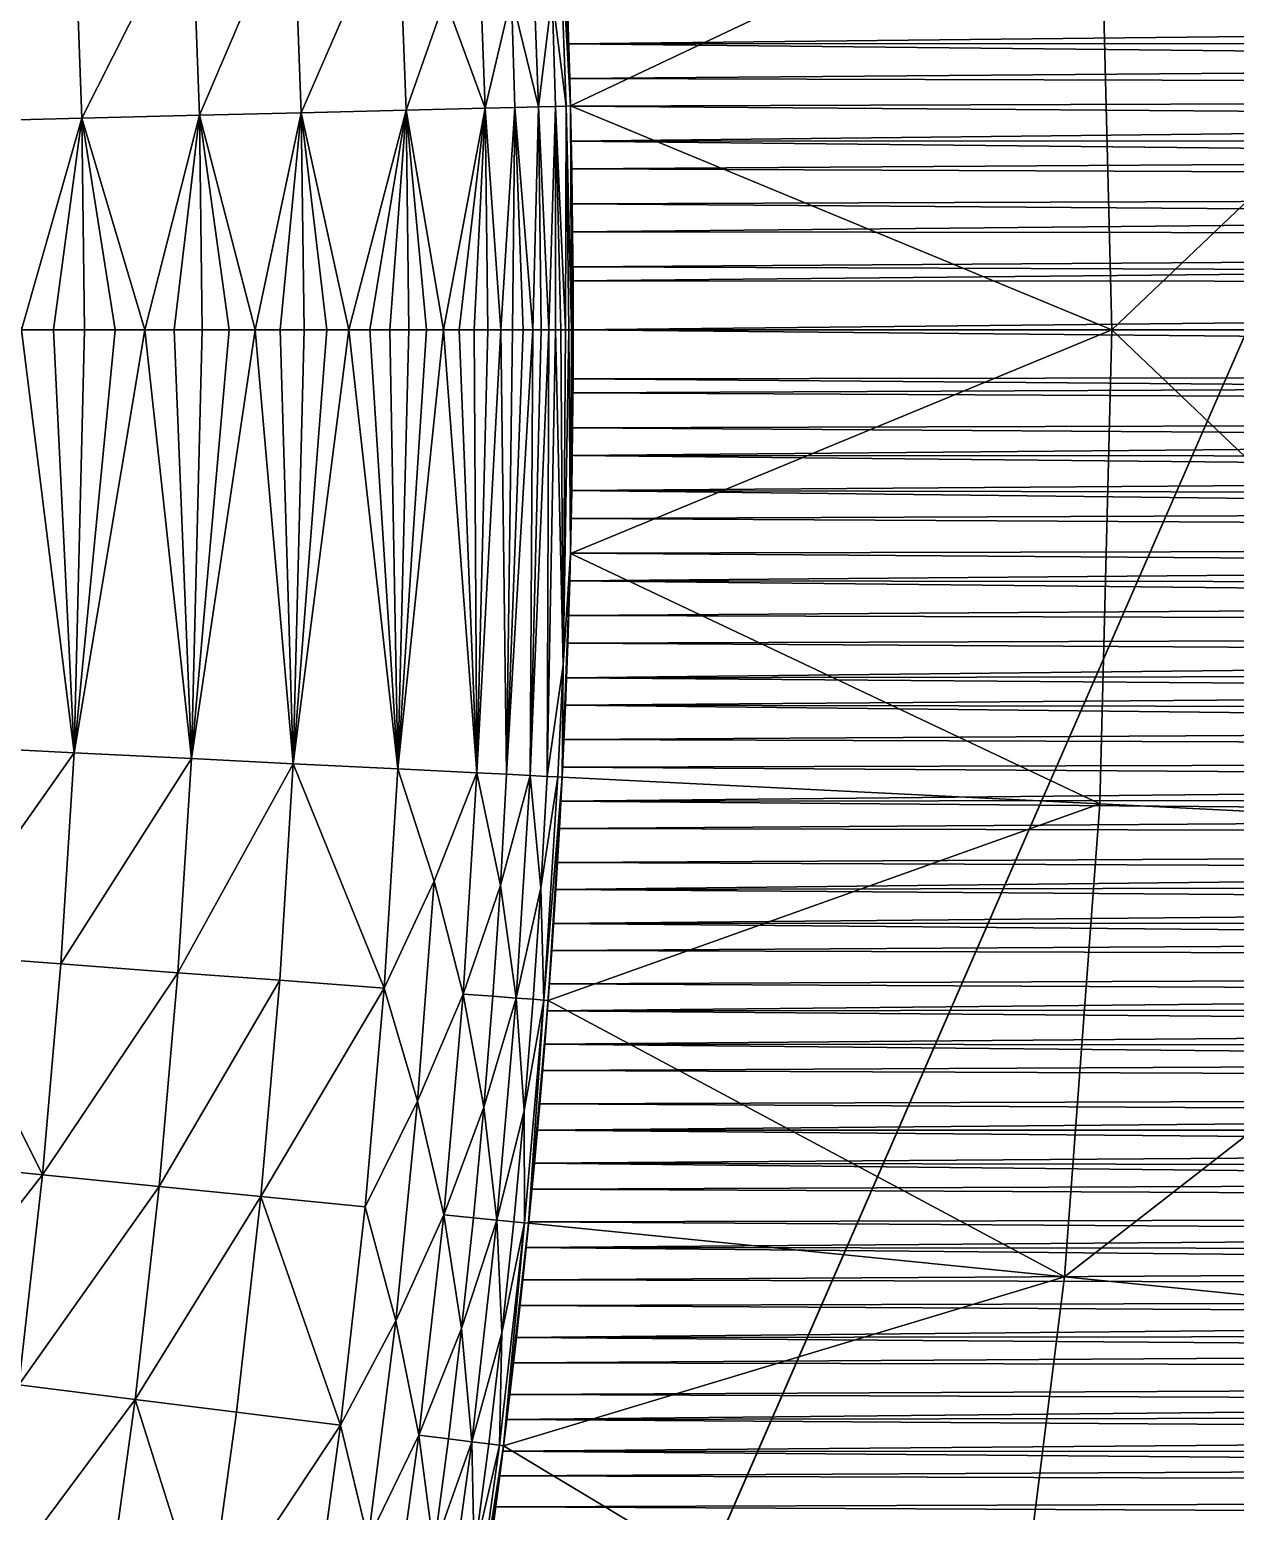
# Model space of a CAD drawing. Header units: millimetres. Extents: x -3250 to 5350, y -3250 to 3250.
# Drawn here: x 2348.6 to 2684.4, y -329.2 to 83.6 of the extents above; entities that cross this region are included whole.
import ezdxf

# ---------------------------------------------------------------- set-up
doc = ezdxf.new("R2010")
doc.units = ezdxf.units.MM
doc.header["$MEASUREMENT"] = 0
doc.layers.add('MESH_3D', color=2, linetype='CONTINUOUS')

msp = doc.modelspace()

# ---------------------------------------------------------------- linework, layer by layer
at = {"layer": 'MESH_3D'}
for points in [[(2150.48, 2436.79, 32500), (-2326.57, -2269.27, 32500), (3105.61, 957.95, 32500)], [(3105.61, 957.95, 32500), (-2326.57, -2269.27, 32500), (-1962.36, -2590.68, 32500)], [(3105.61, 957.95, 32500), (-1962.36, -2590.68, 32500), (-1625, -2814.58, 32500)], [(3105.61, 957.95, 32500), (-1625, -2814.58, 32500), (-723.19, -3168.52, 32500)], [(3105.61, 957.95, 32500), (-723.19, -3168.52, 32500), (1410.12, -2928.15, 32500)], [(3105.61, 957.95, 32500), (1410.12, -2928.15, 32500), (2382.42, -2210.56, 32500)], [(3105.61, 957.95, 32500), (2382.42, -2210.56, 32500), (3185.56, -643.97, 32500)], [(2796.52, 139.57, 24400), (2650, 0, 24200), (2646.71, 132.09, 24200)], [(2796.52, 139.57, 24400), (2800, 0, 24400), (2650, 0, 24200)], [(2646.71, 132.09, 24200), (2499.22, 62.33, 24000), (2496.89, 124.61, 24000)], [(2646.71, 132.09, 24200), (2650, 0, 24200), (2499.22, 62.33, 24000)], [(2482.82, 92.9, -138.74), (2488.03, 124.17, -105.25), (2490.35, 62.11, -105.25)], [(2494.11, 93.32, -71.93), (2490.35, 62.11, -105.25), (2488.03, 124.17, -105.25)], [(2494.11, 93.32, -71.93), (2495.71, 124.56, -38.42), (2498.04, 62.3, -38.42)], [(2495.71, 124.56, -38.42), (2496.89, 124.61), (2499.22, 62.33)], [(2495.71, 124.56, -38.42), (2499.22, 62.33), (2498.04, 62.3, -38.42)], [(2496.89, 124.61), (2498.47, 87.31, 404.78), (2499.22, 62.33)], [(2496.89, 124.61, 24000), (2499.22, 62.33, 24000), (2498.12, 96.94, 1994.11)], [(2422.02, 120.88, -303.82), (2395.88, 59.75, -355.73), (2393.65, 119.46, -355.73)], [(2422.02, 120.88, -303.82), (2424.28, 60.46, -303.82), (2395.88, 59.75, -355.73)], [(2451.17, 122.33, -238.11), (2424.28, 60.46, -303.82), (2422.02, 120.88, -303.82)], [(2451.17, 122.33, -238.11), (2453.46, 61.19, -238.11), (2424.28, 60.46, -303.82)], [(2464.34, 92.21, -205.25), (2453.46, 61.19, -238.11), (2451.17, 122.33, -238.11)], [(2464.34, 92.21, -205.25), (2473.18, 123.43, -171.85), (2475.49, 61.73, -171.85)], [(2482.82, 92.9, -138.74), (2475.49, 61.73, -171.85), (2473.18, 123.43, -171.85)], [(2360.99, 117.83, -406.77), (2327.22, 58.04, -455.71), (2325.05, 116.04, -455.71)], [(2360.99, 117.83, -406.77), (2363.19, 58.93, -406.77), (2327.22, 58.04, -455.71)], [(2393.65, 119.46, -355.73), (2363.19, 58.93, -406.77), (2360.99, 117.83, -406.77)], [(2393.65, 119.46, -355.73), (2395.88, 59.75, -355.73), (2363.19, 58.93, -406.77)], [(2499.22, 62.33, 24000), (2498.73, 79.62, 1996.03), (2498.12, 96.94, 1994.11)], [(3755.46, 93.33, 1994.54), (2498.12, 96.94, 1994.11), (2498.73, 79.62, 1996.03)], [(2464.34, 92.21, -205.25), (2475.49, 61.73, -171.85), (2453.46, 61.19, -238.11)], [(2482.82, 92.9, -138.74), (2483.78, 61.94, -138.74), (2475.49, 61.73, -171.85)], [(2482.82, 92.9, -138.74), (2490.35, 62.11, -105.25), (2483.78, 61.94, -138.74)], [(2494.11, 93.32, -71.93), (2495.08, 62.22, -71.93), (2490.35, 62.11, -105.25)], [(2494.11, 93.32, -71.93), (2498.04, 62.3, -38.42), (2495.08, 62.22, -71.93)], [(3755.46, 93.33, 405.46), (3754, 79.88, 404), (2498.47, 87.31, 404.78)], [(3754, 79.88, 1996), (3755.46, 93.33, 1994.54), (2498.73, 79.62, 1996.03)], [(2498.47, 87.31, 404.78), (2499.02, 69.96, 403.06), (2499.22, 62.33)], [(3754, 79.88, 404), (2499.02, 69.96, 403.06), (2498.47, 87.31, 404.78)], [(3752.76, 66.41, 1997.24), (3754, 79.88, 1996), (2498.73, 79.62, 1996.03)], [(2499.22, 62.33, 24000), (2499.23, 62.23, 1997.58), (2498.73, 79.62, 1996.03)], [(3752.76, 66.41, 1997.24), (2498.73, 79.62, 1996.03), (2499.23, 62.23, 1997.58)], [(3754, 79.88, 404), (3752.76, 66.41, 402.76), (2499.02, 69.96, 403.06)], [(2499.02, 69.96, 403.06), (2499.45, 52.54, 401.73), (2499.22, 62.33)], [(3752.76, 66.41, 402.76), (2499.45, 52.54, 401.73), (2499.02, 69.96, 403.06)], [(3751.75, 52.91, 1998.25), (3752.76, 66.41, 1997.24), (2499.23, 62.23, 1997.58)], [(3752.76, 66.41, 402.76), (3751.75, 52.91, 401.75), (2499.45, 52.54, 401.73)], [(2483.78, 61.94, -138.74), (2479.81, 0, -158.54), (2475.49, 61.73, -171.85)], [(2483.78, 61.94, -138.74), (2483.06, 0, -145.28), (2479.81, 0, -158.54)], [(2483.78, 61.94, -138.74), (2486.03, 0, -131.96), (2483.06, 0, -145.28)], [(2483.78, 61.94, -138.74), (2490.35, 62.11, -105.25), (2488.72, 0, -118.61)], [(2483.78, 61.94, -138.74), (2488.72, 0, -118.61), (2486.03, 0, -131.96)], [(2490.35, 62.11, -105.25), (2491.12, 0, -105.25), (2488.72, 0, -118.61)], [(2495.08, 62.22, -71.93), (2493.24, 0, -91.84), (2490.35, 62.11, -105.25)], [(2490.35, 62.11, -105.25), (2493.24, 0, -91.84), (2491.12, 0, -105.25)], [(2495.08, 62.22, -71.93), (2495.07, 0, -78.47), (2493.24, 0, -91.84)], [(2495.08, 62.22, -71.93), (2496.6, 0, -65.14), (2495.07, 0, -78.47)], [(2495.08, 62.22, -71.93), (2498.04, 62.3, -38.42), (2497.85, 0, -51.79)], [(2495.08, 62.22, -71.93), (2497.85, 0, -51.79), (2496.6, 0, -65.14)], [(2498.04, 62.3, -38.42), (2498.82, 0, -38.42), (2497.85, 0, -51.79)], [(2498.04, 62.3, -38.42), (2499.22, 62.33), (2499.5, 0, -25.02)], [(2498.04, 62.3, -38.42), (2499.5, 0, -25.02), (2498.82, 0, -38.42)], [(2499.22, 62.33), (2499.88, 0, -12.51), (2499.5, 0, -25.02)], [(2499.22, 62.33), (2500, 0), (2499.88, 0, -12.51)], [(2499.22, 62.33), (2499.75, 35.07, 400.77), (2500, 0)], [(2499.22, 62.33), (2499.45, 52.54, 401.73), (2499.75, 35.07, 400.77)], [(2499.22, 62.33, 24000), (2499.6, 44.79, 1998.75), (2499.23, 62.23, 1997.58)], [(2499.22, 62.33, 24000), (2499.85, 27.3, 1999.53), (2499.6, 44.79, 1998.75)], [(2499.22, 62.33, 24000), (2500, 0, 24000), (2499.85, 27.3, 1999.53)], [(2650, 0, 24200), (2500, 0, 24000), (2499.22, 62.33, 24000)], [(3751.75, 52.91, 1998.25), (2499.23, 62.23, 1997.58), (2499.6, 44.79, 1998.75)], [(2363.19, 58.93, -406.77), (2346.31, 0, -431.52), (2327.22, 58.04, -455.71)], [(2363.19, 58.93, -406.77), (2355.22, 0, -419.21), (2346.31, 0, -431.52)], [(2363.19, 58.93, -406.77), (2363.93, 0, -406.77), (2355.22, 0, -419.21)], [(2395.88, 59.75, -355.73), (2380.74, 0, -381.47), (2363.19, 58.93, -406.77)], [(2363.19, 58.93, -406.77), (2372.44, 0, -394.19), (2363.93, 0, -406.77)], [(2363.19, 58.93, -406.77), (2380.74, 0, -381.47), (2372.44, 0, -394.19)], [(2395.88, 59.75, -355.73), (2388.83, 0, -368.61), (2380.74, 0, -381.47)], [(2395.88, 59.75, -355.73), (2396.63, 0, -355.73), (2388.83, 0, -368.61)], [(2424.28, 60.46, -303.82), (2411.43, 0, -329.78), (2395.88, 59.75, -355.73)], [(2395.88, 59.75, -355.73), (2404.14, 0, -342.82), (2396.63, 0, -355.73)], [(2395.88, 59.75, -355.73), (2411.43, 0, -329.78), (2404.14, 0, -342.82)], [(2424.28, 60.46, -303.82), (2418.39, 0, -316.78), (2411.43, 0, -329.78)], [(2424.28, 60.46, -303.82), (2425.03, 0, -303.82), (2418.39, 0, -316.78)], [(2453.46, 61.19, -238.11), (2437.55, 0, -277.64), (2424.28, 60.46, -303.82)], [(2424.28, 60.46, -303.82), (2431.43, 0, -290.74), (2425.03, 0, -303.82)], [(2424.28, 60.46, -303.82), (2437.55, 0, -277.64), (2431.43, 0, -290.74)], [(2453.46, 61.19, -238.11), (2443.38, 0, -264.52), (2437.55, 0, -277.64)], [(2453.46, 61.19, -238.11), (2448.96, 0, -251.29), (2443.38, 0, -264.52)], [(2453.46, 61.19, -238.11), (2454.23, 0, -238.11), (2448.96, 0, -251.29)], [(2475.49, 61.73, -171.85), (2463.87, 0, -211.73), (2453.46, 61.19, -238.11)], [(2453.46, 61.19, -238.11), (2459.18, 0, -224.97), (2454.23, 0, -238.11)], [(2453.46, 61.19, -238.11), (2463.87, 0, -211.73), (2459.18, 0, -224.97)], [(2475.49, 61.73, -171.85), (2468.28, 0, -198.48), (2463.87, 0, -211.73)], [(2475.49, 61.73, -171.85), (2472.41, 0, -185.21), (2468.28, 0, -198.48)], [(2475.49, 61.73, -171.85), (2476.26, 0, -171.85), (2472.41, 0, -185.21)], [(2475.49, 61.73, -171.85), (2479.81, 0, -158.54), (2476.26, 0, -171.85)], [(3751.75, 52.91, 401.75), (3750.97, 39.41, 400.97), (2499.45, 52.54, 401.73)], [(3750.97, 39.41, 400.97), (2499.75, 35.07, 400.77), (2499.45, 52.54, 401.73)], [(3750.97, 39.41, 1999.03), (3751.75, 52.91, 1998.25), (2499.6, 44.79, 1998.75)], [(3750.97, 39.41, 1999.03), (2499.6, 44.79, 1998.75), (2499.85, 27.3, 1999.53)], [(3750.97, 39.41, 400.97), (3750.42, 25.89, 400.42), (2499.75, 35.07, 400.77)], [(3750.42, 25.89, 1999.58), (3750.97, 39.41, 1999.03), (2499.85, 27.3, 1999.53)], [(2499.75, 35.07, 400.77), (2499.94, 17.55, 400.19), (2500, 0)], [(3750.42, 25.89, 400.42), (2499.94, 17.55, 400.19), (2499.75, 35.07, 400.77)], [(2500, 0, 24000), (2499.96, 13.66, 1999.88), (2499.85, 27.3, 1999.53)], [(3750.42, 25.89, 1999.58), (2499.85, 27.3, 1999.53), (2499.96, 13.66, 1999.88)], [(3750.42, 25.89, 400.42), (3750.1, 12.95, 400.1), (2499.94, 17.55, 400.19)], [(3750.1, 12.95, 1999.9), (3750.42, 25.89, 1999.58), (2499.96, 13.66, 1999.88)], [(2499.94, 17.55, 400.19), (2500, 0, 400), (2500, 0)], [(3750.1, 12.95, 400.1), (2500, 0, 400), (2499.94, 17.55, 400.19)], [(2500, 0, 24000), (2500, 0, 2000), (2499.96, 13.66, 1999.88)], [(3750.1, 12.95, 1999.9), (2499.96, 13.66, 1999.88), (2500, 0, 2000)], [(3750.1, 12.95, 400.1), (3750, 0, 400), (2500, 0, 400)], [(3750, 0, 2000), (3750.1, 12.95, 1999.9), (2500, 0, 2000)], [(2360.99, -117.83, -406.77), (2325.05, -116.04, -455.71), (2346.31, 0, -431.52)], [(2360.99, -117.83, -406.77), (2346.31, 0, -431.52), (2355.22, 0, -419.21)], [(2360.99, -117.83, -406.77), (2355.22, 0, -419.21), (2363.93, 0, -406.77)], [(2360.99, -117.83, -406.77), (2363.93, 0, -406.77), (2372.44, 0, -394.19)], [(2360.99, -117.83, -406.77), (2372.44, 0, -394.19), (2380.74, 0, -381.47)], [(2393.65, -119.46, -355.73), (2360.99, -117.83, -406.77), (2380.74, 0, -381.47)], [(2393.65, -119.46, -355.73), (2380.74, 0, -381.47), (2388.83, 0, -368.61)], [(2393.65, -119.46, -355.73), (2388.83, 0, -368.61), (2396.63, 0, -355.73)], [(2393.65, -119.46, -355.73), (2396.63, 0, -355.73), (2404.14, 0, -342.82)], [(2393.65, -119.46, -355.73), (2404.14, 0, -342.82), (2411.43, 0, -329.78)], [(2422.02, -120.88, -303.82), (2393.65, -119.46, -355.73), (2411.43, 0, -329.78)], [(2422.02, -120.88, -303.82), (2411.43, 0, -329.78), (2418.39, 0, -316.78)], [(2422.02, -120.88, -303.82), (2418.39, 0, -316.78), (2425.03, 0, -303.82)], [(2422.02, -120.88, -303.82), (2425.03, 0, -303.82), (2431.43, 0, -290.74)], [(2422.02, -120.88, -303.82), (2431.43, 0, -290.74), (2437.55, 0, -277.64)], [(2451.17, -122.33, -238.11), (2422.02, -120.88, -303.82), (2437.55, 0, -277.64)], [(2451.17, -122.33, -238.11), (2437.55, 0, -277.64), (2443.38, 0, -264.52)], [(2451.17, -122.33, -238.11), (2443.38, 0, -264.52), (2448.96, 0, -251.29)], [(2451.17, -122.33, -238.11), (2448.96, 0, -251.29), (2454.23, 0, -238.11)], [(2451.17, -122.33, -238.11), (2454.23, 0, -238.11), (2459.18, 0, -224.97)], [(2451.17, -122.33, -238.11), (2459.18, 0, -224.97), (2463.87, 0, -211.73)], [(2473.18, -123.43, -171.85), (2451.17, -122.33, -238.11), (2463.87, 0, -211.73)], [(2473.18, -123.43, -171.85), (2463.87, 0, -211.73), (2468.28, 0, -198.48)], [(2473.18, -123.43, -171.85), (2468.28, 0, -198.48), (2472.41, 0, -185.21)], [(2473.18, -123.43, -171.85), (2472.41, 0, -185.21), (2476.26, 0, -171.85)], [(2473.18, -123.43, -171.85), (2476.26, 0, -171.85), (2479.81, 0, -158.54)], [(2481.46, -123.84, -138.74), (2473.18, -123.43, -171.85), (2479.81, 0, -158.54)], [(2481.46, -123.84, -138.74), (2479.81, 0, -158.54), (2483.06, 0, -145.28)], [(2481.46, -123.84, -138.74), (2488.72, 0, -118.61), (2488.03, -124.17, -105.25)], [(2481.46, -123.84, -138.74), (2483.06, 0, -145.28), (2486.03, 0, -131.96)], [(2481.46, -123.84, -138.74), (2486.03, 0, -131.96), (2488.72, 0, -118.61)], [(2488.03, -124.17, -105.25), (2488.72, 0, -118.61), (2491.12, 0, -105.25)], [(2488.03, -124.17, -105.25), (2491.12, 0, -105.25), (2493.24, 0, -91.84)], [(2492.75, -124.41, -71.93), (2488.03, -124.17, -105.25), (2493.24, 0, -91.84)], [(2492.75, -124.41, -71.93), (2493.24, 0, -91.84), (2495.07, 0, -78.47)], [(2497.21, -93.44, -36.03), (2492.75, -124.41, -71.93), (2495.07, 0, -78.47)], [(2497.21, -93.44, -36.03), (2495.07, 0, -78.47), (2496.6, 0, -65.14)], [(2497.21, -93.44, -36.03), (2496.6, 0, -65.14), (2497.85, 0, -51.79)], [(2497.21, -93.44, -36.03), (2497.85, 0, -51.79), (2498.82, 0, -38.42)], [(2497.21, -93.44, -36.03), (2498.82, 0, -38.42), (2499.22, -62.33)], [(2499.5, 0, -25.02), (2499.22, -62.33), (2498.82, 0, -38.42)], [(2499.88, 0, -12.51), (2499.22, -62.33), (2499.5, 0, -25.02)], [(2500, 0), (2499.22, -62.33), (2499.88, 0, -12.51)], [(2500, 0), (2499.85, -27.29, 400.47), (2499.22, -62.33)], [(2500, 0, 24000), (2499.22, -62.33, 24000), (2499.75, -35.07, 1999.23)], [(2650, 0, 24200), (2499.22, -62.33, 24000), (2500, 0, 24000)], [(2646.71, -132.09, 24200), (2499.22, -62.33, 24000), (2650, 0, 24200)], [(2500, 0, 24000), (2499.75, -35.07, 1999.23), (2499.94, -17.55, 1999.81)], [(2500, 0), (2499.96, -13.66, 400.12), (2499.85, -27.29, 400.47)], [(2500, 0, 24000), (2499.94, -17.55, 1999.81), (2500, 0, 2000)], [(3750.09, -11.89, 1999.91), (2500, 0, 2000), (2499.94, -17.55, 1999.81)], [(2500, 0, 400), (2499.96, -13.66, 400.12), (2500, 0)], [(3750.09, -11.89, 400.09), (2499.96, -13.66, 400.12), (2500, 0, 400)], [(3750.09, -11.89, 1999.91), (3750, 0, 2000), (2500, 0, 2000)], [(3750, 0, 400), (3750.09, -11.89, 400.09), (2500, 0, 400)], [(2796.52, -139.57, 24400), (2646.71, -132.09, 24200), (2650, 0, 24200)], [(2796.52, -139.57, 24400), (2650, 0, 24200), (2800, 0, 24400)], [(3750.35, -23.78, 1999.65), (3750.09, -11.89, 1999.91), (2499.94, -17.55, 1999.81)], [(3750.09, -11.89, 400.09), (3750.35, -23.78, 400.35), (2499.96, -13.66, 400.12)], [(3750.35, -23.78, 400.35), (2499.85, -27.29, 400.47), (2499.96, -13.66, 400.12)], [(3750.35, -23.78, 1999.65), (2499.94, -17.55, 1999.81), (2499.75, -35.07, 1999.23)], [(3750.8, -35.66, 1999.2), (3750.35, -23.78, 1999.65), (2499.75, -35.07, 1999.23)], [(3750.35, -23.78, 400.35), (3750.8, -35.66, 400.8), (2499.85, -27.29, 400.47)], [(2499.85, -27.29, 400.47), (2499.6, -44.79, 401.25), (2499.22, -62.33)], [(3750.8, -35.66, 400.8), (2499.6, -44.79, 401.25), (2499.85, -27.29, 400.47)], [(2499.22, -62.33, 24000), (2499.45, -52.54, 1998.27), (2499.75, -35.07, 1999.23)], [(3751.41, -47.54, 1998.59), (2499.75, -35.07, 1999.23), (2499.45, -52.54, 1998.27)], [(3750.8, -35.66, 400.8), (3751.41, -47.54, 401.41), (2499.6, -44.79, 401.25)], [(3751.41, -47.54, 1998.59), (3750.8, -35.66, 1999.2), (2499.75, -35.07, 1999.23)], [(2499.6, -44.79, 401.25), (2499.23, -62.23, 402.42), (2499.22, -62.33)], [(3752.21, -59.41, 402.21), (2499.23, -62.23, 402.42), (2499.6, -44.79, 401.25)], [(3751.41, -47.54, 401.41), (3752.21, -59.41, 402.21), (2499.6, -44.79, 401.25)], [(3752.21, -59.41, 1997.79), (3751.41, -47.54, 1998.59), (2499.45, -52.54, 1998.27)], [(2499.22, -62.33, 24000), (2499.02, -69.96, 1996.94), (2499.45, -52.54, 1998.27)], [(3752.21, -59.41, 1997.79), (2499.45, -52.54, 1998.27), (2499.02, -69.96, 1996.94)], [(3753.18, -71.26, 1996.82), (3752.21, -59.41, 1997.79), (2499.02, -69.96, 1996.94)], [(3752.21, -59.41, 402.21), (3753.18, -71.26, 403.18), (2499.23, -62.23, 402.42)], [(2497.21, -93.44, -36.03), (2499.22, -62.33), (2496.89, -124.61)], [(2499.22, -62.33), (2498.12, -96.93, 405.89), (2496.89, -124.61)], [(2499.22, -62.33, 24000), (2496.89, -124.61, 24000), (2498.47, -87.31, 1995.22)], [(2646.71, -132.09, 24200), (2496.89, -124.61, 24000), (2499.22, -62.33, 24000)], [(2499.22, -62.33), (2498.73, -79.61, 403.97), (2498.12, -96.93, 405.89)], [(2499.22, -62.33, 24000), (2498.47, -87.31, 1995.22), (2499.02, -69.96, 1996.94)], [(2499.23, -62.23, 402.42), (2498.73, -79.61, 403.97), (2499.22, -62.33)], [(3753.18, -71.26, 403.18), (2498.73, -79.61, 403.97), (2499.23, -62.23, 402.42)], [(3754.33, -83.09, 1995.67), (2499.02, -69.96, 1996.94), (2498.47, -87.31, 1995.22)], [(3754.33, -83.09, 1995.67), (3753.18, -71.26, 1996.82), (2499.02, -69.96, 1996.94)], [(3753.18, -71.26, 403.18), (3754.33, -83.09, 404.33), (2498.73, -79.61, 403.97)], [(3754.33, -83.09, 404.33), (2498.12, -96.93, 405.89), (2498.73, -79.61, 403.97)], [(3754.33, -83.09, 404.33), (3755.65, -94.91, 405.65), (2498.12, -96.93, 405.89)], [(3755.65, -94.91, 1994.35), (3754.33, -83.09, 1995.67), (2498.47, -87.31, 1995.22)], [(2496.89, -124.61, 24000), (2497.81, -104.6, 1993.13), (2498.47, -87.31, 1995.22)], [(3755.65, -94.91, 1994.35), (2498.47, -87.31, 1995.22), (2497.81, -104.6, 1993.13)], [(2497.21, -93.44, -36.03), (2495.71, -124.56, -38.42), (2492.75, -124.41, -71.93)], [(2497.21, -93.44, -36.03), (2496.89, -124.61), (2495.71, -124.56, -38.42)], [(3757.15, -106.71, 1992.85), (3755.65, -94.91, 1994.35), (2497.81, -104.6, 1993.13)], [(3755.65, -94.91, 405.65), (3757.15, -106.71, 407.15), (2498.12, -96.93, 405.89)], [(2498.12, -96.93, 405.89), (2497.39, -114.18, 408.19), (2496.89, -124.61)], [(3757.15, -106.71, 407.15), (2497.39, -114.18, 408.19), (2498.12, -96.93, 405.89)], [(2496.89, -124.61, 24000), (2497.03, -121.81, 1990.67), (2497.81, -104.6, 1993.13)], [(3758.82, -118.48, 1991.18), (2497.81, -104.6, 1993.13), (2497.03, -121.81, 1990.67)], [(3757.15, -106.71, 407.15), (3758.82, -118.48, 408.82), (2497.39, -114.18, 408.19)], [(3758.82, -118.48, 1991.18), (3757.15, -106.71, 1992.85), (2497.81, -104.6, 1993.13)], [(2497.39, -114.18, 408.19), (2496.55, -131.34, 410.86), (2496.89, -124.61)], [(3758.82, -118.48, 408.82), (2496.55, -131.34, 410.86), (2497.39, -114.18, 408.19)], [(2360.99, -117.83, -406.77), (2321.43, -173.97, -455.71), (2325.05, -116.04, -455.71)], [(2360.99, -117.83, -406.77), (2357.32, -176.66, -406.77), (2321.43, -173.97, -455.71)], [(2393.65, -119.46, -355.73), (2357.32, -176.66, -406.77), (2360.99, -117.83, -406.77)], [(2393.65, -119.46, -355.73), (2389.93, -179.1, -355.73), (2357.32, -176.66, -406.77)], [(2422.02, -120.88, -303.82), (2389.93, -179.1, -355.73), (2393.65, -119.46, -355.73)], [(3758.82, -118.48, 408.82), (3760.67, -130.23, 410.67), (2496.55, -131.34, 410.86)], [(3760.67, -130.23, 1989.33), (3758.82, -118.48, 1991.18), (2497.03, -121.81, 1990.67)], [(2422.02, -120.88, -303.82), (2418.25, -181.22, -303.82), (2389.93, -179.1, -355.73)], [(2447.36, -183.4, -238.11), (2418.25, -181.22, -303.82), (2422.02, -120.88, -303.82)], [(2451.17, -122.33, -238.11), (2447.36, -183.4, -238.11), (2422.02, -120.88, -303.82)], [(2461.28, -153.62, -205.25), (2447.36, -183.4, -238.11), (2451.17, -122.33, -238.11)], [(2461.28, -153.62, -205.25), (2451.17, -122.33, -238.11), (2473.18, -123.43, -171.85)], [(2461.28, -153.62, -205.25), (2473.18, -123.43, -171.85), (2469.34, -185.05, -171.85)], [(2479.73, -154.77, -138.74), (2469.34, -185.05, -171.85), (2473.18, -123.43, -171.85)], [(2481.46, -123.84, -138.74), (2479.73, -154.77, -138.74), (2473.18, -123.43, -171.85)], [(2496.89, -124.61, 24000), (2496.14, -138.93, 1987.84), (2497.03, -121.81, 1990.67)], [(3760.67, -130.23, 1989.33), (2497.03, -121.81, 1990.67), (2496.14, -138.93, 1987.84)], [(2481.46, -123.84, -138.74), (2488.03, -124.17, -105.25), (2479.73, -154.77, -138.74)], [(2479.73, -154.77, -138.74), (2488.03, -124.17, -105.25), (2484.16, -186.16, -105.25)], [(2491.01, -155.47, -71.93), (2484.16, -186.16, -105.25), (2488.03, -124.17, -105.25)], [(2492.75, -124.41, -71.93), (2491.01, -155.47, -71.93), (2488.03, -124.17, -105.25)], [(2492.75, -124.41, -71.93), (2495.71, -124.56, -38.42), (2491.01, -155.47, -71.93)], [(2491.01, -155.47, -71.93), (2495.71, -124.56, -38.42), (2491.83, -186.74, -38.42)], [(2495.71, -124.56, -38.42), (2496.89, -124.61), (2491.83, -186.74, -38.42)], [(2491.83, -186.74, -38.42), (2496.89, -124.61), (2493.01, -186.83)], [(2496.89, -124.61), (2495.59, -148.41, 413.89), (2493.01, -186.83)], [(2496.89, -124.61, 24000), (2493.01, -186.83, 24000), (2495.13, -155.96, 1984.65)], [(2646.71, -132.09, 24200), (2493.01, -186.83, 24000), (2496.89, -124.61, 24000)], [(2496.89, -124.61, 24000), (2495.13, -155.96, 1984.65), (2496.14, -138.93, 1987.84)], [(2496.89, -124.61), (2496.55, -131.34, 410.86), (2495.59, -148.41, 413.89)], [(3762.69, -141.95, 412.69), (2495.59, -148.41, 413.89), (2496.55, -131.34, 410.86)], [(3762.69, -141.95, 1987.31), (3760.67, -130.23, 1989.33), (2496.14, -138.93, 1987.84)], [(3760.67, -130.23, 410.67), (3762.69, -141.95, 412.69), (2496.55, -131.34, 410.86)], [(2646.71, -132.09, 24200), (2636.83, -263.85, 24200), (2493.01, -186.83, 24000)], [(2796.52, -139.57, 24400), (2636.83, -263.85, 24200), (2646.71, -132.09, 24200)], [(3762.69, -141.95, 1987.31), (2496.14, -138.93, 1987.84), (2495.13, -155.96, 1984.65)], [(2796.52, -139.57, 24400), (2786.09, -278.79, 24400), (2636.83, -263.85, 24200)], [(3764.89, -153.64, 1985.11), (3762.69, -141.95, 1987.31), (2495.13, -155.96, 1984.65)], [(3762.69, -141.95, 412.69), (3764.89, -153.64, 414.89), (2495.59, -148.41, 413.89)], [(2495.59, -148.41, 413.89), (2494.52, -165.39, 417.28), (2493.01, -186.83)], [(3764.89, -153.64, 414.89), (2494.52, -165.39, 417.28), (2495.59, -148.41, 413.89)], [(2461.28, -153.62, -205.25), (2456.68, -214.93, -205.25), (2447.36, -183.4, -238.11)], [(2461.28, -153.62, -205.25), (2469.34, -185.05, -171.85), (2456.68, -214.93, -205.25)], [(2479.73, -154.77, -138.74), (2477.61, -185.67, -138.74), (2469.34, -185.05, -171.85)], [(2479.73, -154.77, -138.74), (2484.16, -186.16, -105.25), (2477.61, -185.67, -138.74)], [(2491.01, -155.47, -71.93), (2488.88, -186.52, -71.93), (2484.16, -186.16, -105.25)], [(2491.01, -155.47, -71.93), (2491.83, -186.74, -38.42), (2488.88, -186.52, -71.93)], [(2493.01, -186.83, 24000), (2494.02, -172.88, 1981.1), (2495.13, -155.96, 1984.65)], [(3767.26, -165.29, 1982.74), (2495.13, -155.96, 1984.65), (2494.02, -172.88, 1981.1)], [(3764.89, -153.64, 414.89), (3767.26, -165.29, 417.26), (2494.52, -165.39, 417.28)], [(3767.26, -165.29, 1982.74), (3764.89, -153.64, 1985.11), (2495.13, -155.96, 1984.65)], [(2494.52, -165.39, 417.28), (2493.35, -182.25, 421.04), (2493.01, -186.83)], [(3769.81, -176.91, 419.81), (2493.35, -182.25, 421.04), (2494.52, -165.39, 417.28)], [(3769.81, -176.91, 1980.19), (3767.26, -165.29, 1982.74), (2494.02, -172.88, 1981.1)], [(3767.26, -165.29, 417.26), (3769.81, -176.91, 419.81), (2494.52, -165.39, 417.28)], [(2493.01, -186.83, 24000), (2492.79, -189.69, 1977.19), (2494.02, -172.88, 1981.1)], [(3769.81, -176.91, 1980.19), (2494.02, -172.88, 1981.1), (2492.79, -189.69, 1977.19)], [(2352.18, -235.37, -406.77), (2316.37, -231.79, -455.71), (2321.43, -173.97, -455.71)], [(2357.32, -176.66, -406.77), (2352.18, -235.37, -406.77), (2321.43, -173.97, -455.71)], [(2389.93, -179.1, -355.73), (2352.18, -235.37, -406.77), (2357.32, -176.66, -406.77)], [(3772.52, -188.48, 1977.48), (3769.81, -176.91, 1980.19), (2492.79, -189.69, 1977.19)], [(3769.81, -176.91, 419.81), (3772.52, -188.48, 422.52), (2493.35, -182.25, 421.04)], [(2389.93, -179.1, -355.73), (2384.72, -238.63, -355.73), (2352.18, -235.37, -406.77)], [(2418.25, -181.22, -303.82), (2384.72, -238.63, -355.73), (2389.93, -179.1, -355.73)], [(2418.25, -181.22, -303.82), (2412.98, -241.46, -303.82), (2384.72, -238.63, -355.73)], [(2447.36, -183.4, -238.11), (2412.98, -241.46, -303.82), (2418.25, -181.22, -303.82)], [(2447.36, -183.4, -238.11), (2442.03, -244.36, -238.11), (2412.98, -241.46, -303.82)], [(2456.68, -214.93, -205.25), (2442.03, -244.36, -238.11), (2447.36, -183.4, -238.11)], [(2456.68, -214.93, -205.25), (2469.34, -185.05, -171.85), (2463.96, -246.56, -171.85)], [(2475.1, -216.54, -138.74), (2463.96, -246.56, -171.85), (2469.34, -185.05, -171.85)], [(2477.61, -185.67, -138.74), (2475.1, -216.54, -138.74), (2469.34, -185.05, -171.85)], [(2477.61, -185.67, -138.74), (2484.16, -186.16, -105.25), (2475.1, -216.54, -138.74)], [(2493.35, -182.25, 421.04), (2492.07, -199, 425.15), (2493.01, -186.83)], [(3772.52, -188.48, 422.52), (2492.07, -199, 425.15), (2493.35, -182.25, 421.04)], [(2475.1, -216.54, -138.74), (2484.16, -186.16, -105.25), (2478.74, -248.04, -105.25)], [(2486.36, -217.53, -71.93), (2478.74, -248.04, -105.25), (2484.16, -186.16, -105.25)], [(2488.88, -186.52, -71.93), (2486.36, -217.53, -71.93), (2484.16, -186.16, -105.25)], [(2488.88, -186.52, -71.93), (2491.83, -186.74, -38.42), (2486.36, -217.53, -71.93)], [(2486.36, -217.53, -71.93), (2491.83, -186.74, -38.42), (2486.4, -248.8, -38.42)], [(2491.83, -186.74, -38.42), (2487.58, -248.92), (2486.4, -248.8, -38.42)], [(2491.83, -186.74, -38.42), (2493.01, -186.83), (2487.58, -248.92)], [(2493.01, -186.83), (2490.68, -215.63, 429.61), (2487.58, -248.92)], [(2493.01, -186.83, 24000), (2487.58, -248.92, 24000), (2490.04, -222.95, 1968.3)], [(2636.83, -263.85, 24200), (2487.58, -248.92, 24000), (2493.01, -186.83, 24000)], [(2493.01, -186.83, 24000), (2490.04, -222.95, 1968.3), (2491.47, -206.39, 1972.92)], [(2493.01, -186.83), (2492.07, -199, 425.15), (2490.68, -215.63, 429.61)], [(2493.01, -186.83, 24000), (2491.47, -206.39, 1972.92), (2492.79, -189.69, 1977.19)], [(3775.41, -200.02, 1974.59), (2492.79, -189.69, 1977.19), (2491.47, -206.39, 1972.92)], [(3772.52, -188.48, 422.52), (3775.41, -200.02, 425.41), (2492.07, -199, 425.15)], [(3775.41, -200.02, 1974.59), (3772.52, -188.48, 1977.48), (2492.79, -189.69, 1977.19)], [(3778.47, -211.51, 428.47), (2490.68, -215.63, 429.61), (2492.07, -199, 425.15)], [(3778.47, -211.51, 1971.53), (3775.41, -200.02, 1974.59), (2491.47, -206.39, 1972.92)], [(3775.41, -200.02, 425.41), (3778.47, -211.51, 428.47), (2492.07, -199, 425.15)], [(3778.47, -211.51, 1971.53), (2491.47, -206.39, 1972.92), (2490.04, -222.95, 1968.3)], [(3781.7, -222.96, 1968.3), (3778.47, -211.51, 1971.53), (2490.04, -222.95, 1968.3)], [(3778.47, -211.51, 428.47), (3781.7, -222.96, 431.7), (2490.68, -215.63, 429.61)], [(2456.68, -214.93, -205.25), (2450.56, -276.11, -205.25), (2442.03, -244.36, -238.11)], [(2456.68, -214.93, -205.25), (2463.96, -246.56, -171.85), (2450.56, -276.11, -205.25)], [(2475.1, -216.54, -138.74), (2472.21, -247.38, -138.74), (2463.96, -246.56, -171.85)], [(2475.1, -216.54, -138.74), (2478.74, -248.04, -105.25), (2472.21, -247.38, -138.74)], [(2486.36, -217.53, -71.93), (2483.45, -248.51, -71.93), (2478.74, -248.04, -105.25)], [(2486.36, -217.53, -71.93), (2486.4, -248.8, -38.42), (2483.45, -248.51, -71.93)], [(2490.68, -215.63, 429.61), (2489.2, -232.12, 434.42), (2487.58, -248.92)], [(3781.7, -222.96, 431.7), (2489.2, -232.12, 434.42), (2490.68, -215.63, 429.61)], [(2487.58, -248.92, 24000), (2488.51, -239.38, 1963.34), (2490.04, -222.95, 1968.3)], [(3785.1, -234.35, 1964.9), (2490.04, -222.95, 1968.3), (2488.51, -239.38, 1963.34)], [(3781.7, -222.96, 431.7), (3785.1, -234.35, 435.1), (2489.2, -232.12, 434.42)], [(3785.1, -234.35, 1964.9), (3781.7, -222.96, 1968.3), (2490.04, -222.95, 1968.3)], [(2352.18, -235.37, -406.77), (2309.87, -289.46, -455.71), (2316.37, -231.79, -455.71)], [(2489.2, -232.12, 434.42), (2487.62, -248.48, 439.57), (2487.58, -248.92)], [(3788.66, -245.7, 438.66), (2487.62, -248.48, 439.57), (2489.2, -232.12, 434.42)], [(3788.66, -245.7, 1961.34), (3785.1, -234.35, 1964.9), (2488.51, -239.38, 1963.34)], [(3785.1, -234.35, 435.1), (3788.66, -245.7, 438.66), (2489.2, -232.12, 434.42)], [(2352.18, -235.37, -406.77), (2345.58, -293.94, -406.77), (2309.87, -289.46, -455.71)], [(2384.72, -238.63, -355.73), (2345.58, -293.94, -406.77), (2352.18, -235.37, -406.77)], [(2384.72, -238.63, -355.73), (2378.03, -298.01, -355.73), (2345.58, -293.94, -406.77)], [(2412.98, -241.46, -303.82), (2378.03, -298.01, -355.73), (2384.72, -238.63, -355.73)], [(2487.58, -248.92, 24000), (2486.89, -255.67, 1958.04), (2488.51, -239.38, 1963.34)], [(3788.66, -245.7, 1961.34), (2488.51, -239.38, 1963.34), (2486.89, -255.67, 1958.04)], [(2412.98, -241.46, -303.82), (2406.21, -301.54, -303.82), (2378.03, -298.01, -355.73)], [(2435.18, -305.17, -238.11), (2406.21, -301.54, -303.82), (2412.98, -241.46, -303.82)], [(2442.03, -244.36, -238.11), (2435.18, -305.17, -238.11), (2412.98, -241.46, -303.82)], [(2450.56, -276.11, -205.25), (2435.18, -305.17, -238.11), (2442.03, -244.36, -238.11)], [(2450.56, -276.11, -205.25), (2463.96, -246.56, -171.85), (2457.04, -307.91, -171.85)], [(2468.93, -278.18, -138.74), (2457.04, -307.91, -171.85), (2463.96, -246.56, -171.85)], [(2472.21, -247.38, -138.74), (2468.93, -278.18, -138.74), (2463.96, -246.56, -171.85)], [(2472.21, -247.38, -138.74), (2478.74, -248.04, -105.25), (2468.93, -278.18, -138.74)], [(3792.4, -256.99, 1957.6), (3788.66, -245.7, 1961.34), (2486.89, -255.67, 1958.04)], [(3788.66, -245.7, 438.66), (3792.4, -256.99, 442.4), (2487.62, -248.48, 439.57)], [(2468.93, -278.18, -138.74), (2478.74, -248.04, -105.25), (2471.79, -309.76, -105.25)], [(2480.16, -279.45, -71.93), (2471.79, -309.76, -105.25), (2478.74, -248.04, -105.25)], [(2483.45, -248.51, -71.93), (2480.16, -279.45, -71.93), (2478.74, -248.04, -105.25)], [(2486.4, -248.8, -38.42), (2480.6, -310.86), (2479.43, -310.71, -38.42)], [(2480.16, -279.45, -71.93), (2486.4, -248.8, -38.42), (2479.43, -310.71, -38.42)], [(2483.45, -248.51, -71.93), (2486.4, -248.8, -38.42), (2480.16, -279.45, -71.93)], [(2486.4, -248.8, -38.42), (2487.58, -248.92), (2480.6, -310.86)], [(2487.58, -248.92), (2484.19, -280.75, 450.88), (2480.6, -310.86)], [(2487.58, -248.92, 24000), (2480.6, -310.86, 24000), (2485.18, -271.81, 1952.41)], [(2636.83, -263.85, 24200), (2480.6, -310.86, 24000), (2487.58, -248.92, 24000)], [(2487.58, -248.92), (2485.95, -264.69, 445.06), (2484.19, -280.75, 450.88)], [(2487.58, -248.92, 24000), (2485.18, -271.81, 1952.41), (2486.89, -255.67, 1958.04)], [(2487.62, -248.48, 439.57), (2485.95, -264.69, 445.06), (2487.58, -248.92)], [(3792.4, -256.99, 442.4), (2485.95, -264.69, 445.06), (2487.62, -248.48, 439.57)], [(3796.3, -268.22, 1953.7), (2486.89, -255.67, 1958.04), (2485.18, -271.81, 1952.41)], [(3796.3, -268.22, 1953.7), (3792.4, -256.99, 1957.6), (2486.89, -255.67, 1958.04)], [(3792.4, -256.99, 442.4), (3796.3, -268.22, 446.3), (2485.95, -264.69, 445.06)], [(2636.83, -263.85, 24200), (2620.4, -394.96, 24200), (2480.6, -310.86, 24000)], [(2786.09, -278.79, 24400), (2620.4, -394.96, 24200), (2636.83, -263.85, 24200)], [(3796.3, -268.22, 446.3), (2484.19, -280.75, 450.88), (2485.95, -264.69, 445.06)], [(3796.3, -268.22, 446.3), (3800.37, -279.39, 450.37), (2484.19, -280.75, 450.88)], [(3800.37, -279.39, 1949.63), (3796.3, -268.22, 1953.7), (2485.18, -271.81, 1952.41)], [(2480.6, -310.86, 24000), (2483.38, -287.8, 1946.44), (2485.18, -271.81, 1952.41)], [(3800.37, -279.39, 1949.63), (2485.18, -271.81, 1952.41), (2483.38, -287.8, 1946.44)], [(2450.56, -276.11, -205.25), (2442.91, -337.12, -205.25), (2435.18, -305.17, -238.11)], [(2450.56, -276.11, -205.25), (2457.04, -307.91, -171.85), (2442.91, -337.12, -205.25)], [(2468.93, -278.18, -138.74), (2465.27, -308.94, -138.74), (2457.04, -307.91, -171.85)], [(2468.93, -278.18, -138.74), (2471.79, -309.76, -105.25), (2465.27, -308.94, -138.74)], [(2480.16, -279.45, -71.93), (2476.49, -310.34, -71.93), (2471.79, -309.76, -105.25)], [(2480.16, -279.45, -71.93), (2479.43, -310.71, -38.42), (2476.49, -310.34, -71.93)], [(3804.61, -290.51, 1945.39), (3800.37, -279.39, 1949.63), (2483.38, -287.8, 1946.44)], [(3800.37, -279.39, 450.37), (3804.61, -290.51, 454.61), (2484.19, -280.75, 450.88)], [(2786.09, -278.79, 24400), (2768.73, -417.32, 24400), (2620.4, -394.96, 24200)], [(2484.19, -280.75, 450.88), (2482.34, -296.64, 457.03), (2480.6, -310.86)], [(3804.61, -290.51, 454.61), (2482.34, -296.64, 457.03), (2484.19, -280.75, 450.88)], [(2480.6, -310.86, 24000), (2481.5, -303.61, 1940.15), (2483.38, -287.8, 1946.44)], [(3804.61, -290.51, 1945.39), (2483.38, -287.8, 1946.44), (2481.5, -303.61, 1940.15)], [(3809.01, -301.55, 1940.99), (3804.61, -290.51, 1945.39), (2481.5, -303.61, 1940.15)], [(3804.61, -290.51, 454.61), (3809.01, -301.55, 459.01), (2482.34, -296.64, 457.03)], [(2378.03, -298.01, -355.73), (2337.52, -352.33, -406.77), (2345.58, -293.94, -406.77)], [(2482.34, -296.64, 457.03), (2480.41, -312.37, 463.5), (2480.6, -310.86)], [(3809.01, -301.55, 459.01), (2480.41, -312.37, 463.5), (2482.34, -296.64, 457.03)], [(2378.03, -298.01, -355.73), (2369.86, -357.2, -355.73), (2337.52, -352.33, -406.77)], [(2397.94, -361.43, -303.82), (2369.86, -357.2, -355.73), (2378.03, -298.01, -355.73)], [(2406.21, -301.54, -303.82), (2397.94, -361.43, -303.82), (2378.03, -298.01, -355.73)], [(2435.18, -305.17, -238.11), (2397.94, -361.43, -303.82), (2406.21, -301.54, -303.82)], [(2435.18, -305.17, -238.11), (2426.81, -365.78, -238.11), (2397.94, -361.43, -303.82)], [(2442.91, -337.12, -205.25), (2426.81, -365.78, -238.11), (2435.18, -305.17, -238.11)], [(2480.6, -310.86, 24000), (2479.53, -319.26, 1933.53), (2481.5, -303.61, 1940.15)], [(3813.57, -312.53, 1936.43), (2481.5, -303.61, 1940.15), (2479.53, -319.26, 1933.53)], [(3809.01, -301.55, 459.01), (3813.57, -312.53, 463.57), (2480.41, -312.37, 463.5)], [(3813.57, -312.53, 1936.43), (3809.01, -301.55, 1940.99), (2481.5, -303.61, 1940.15)], [(2442.91, -337.12, -205.25), (2457.04, -307.91, -171.85), (2448.6, -369.07, -171.85)], [(2461.23, -339.65, -138.74), (2448.6, -369.07, -171.85), (2457.04, -307.91, -171.85)], [(2465.27, -308.94, -138.74), (2461.23, -339.65, -138.74), (2457.04, -307.91, -171.85)], [(2465.27, -308.94, -138.74), (2471.79, -309.76, -105.25), (2461.23, -339.65, -138.74)], [(2461.23, -339.65, -138.74), (2471.79, -309.76, -105.25), (2463.3, -371.28, -105.25)], [(2472.43, -341.19, -71.93), (2463.3, -371.28, -105.25), (2471.79, -309.76, -105.25)], [(2479.43, -310.71, -38.42), (2480.6, -310.86), (2470.91, -372.43, -38.42)], [(2472.43, -341.19, -71.93), (2479.43, -310.71, -38.42), (2470.91, -372.43, -38.42)], [(2470.91, -372.43, -38.42), (2480.6, -310.86), (2472.08, -372.61)], [(2476.49, -310.34, -71.93), (2472.43, -341.19, -71.93), (2471.79, -309.76, -105.25)], [(2480.6, -310.86), (2476.32, -343.29, 477.4), (2472.08, -372.61)], [(2480.6, -310.86, 24000), (2472.08, -372.61, 24000), (2477.49, -334.73, 1926.61)], [(2620.4, -394.96, 24200), (2472.08, -372.61, 24000), (2480.6, -310.86, 24000)], [(2476.49, -310.34, -71.93), (2479.43, -310.71, -38.42), (2472.43, -341.19, -71.93)], [(2480.6, -310.86), (2478.4, -327.92, 470.3), (2476.32, -343.29, 477.4)], [(2480.6, -310.86, 24000), (2477.49, -334.73, 1926.61), (2479.53, -319.26, 1933.53)], [(2480.41, -312.37, 463.5), (2478.4, -327.92, 470.3), (2480.6, -310.86)], [(3818.3, -323.45, 468.3), (2478.4, -327.92, 470.3), (2480.41, -312.37, 463.5)], [(3818.3, -323.45, 1931.7), (3813.57, -312.53, 1936.43), (2479.53, -319.26, 1933.53)], [(3813.57, -312.53, 463.57), (3818.3, -323.45, 468.3), (2480.41, -312.37, 463.5)], [(3818.3, -323.45, 1931.7), (2479.53, -319.26, 1933.53), (2477.49, -334.73, 1926.61)], [(3823.19, -334.29, 1926.81), (3818.3, -323.45, 1931.7), (2477.49, -334.73, 1926.61)], [(3818.3, -323.45, 468.3), (3823.19, -334.29, 473.19), (2478.4, -327.92, 470.3)], [(3823.19, -334.29, 473.19), (2476.32, -343.29, 477.4), (2478.4, -327.92, 470.3)]]:
    msp.add_3dface(points, dxfattribs=at)

doc.saveas('drawing.dxf')
